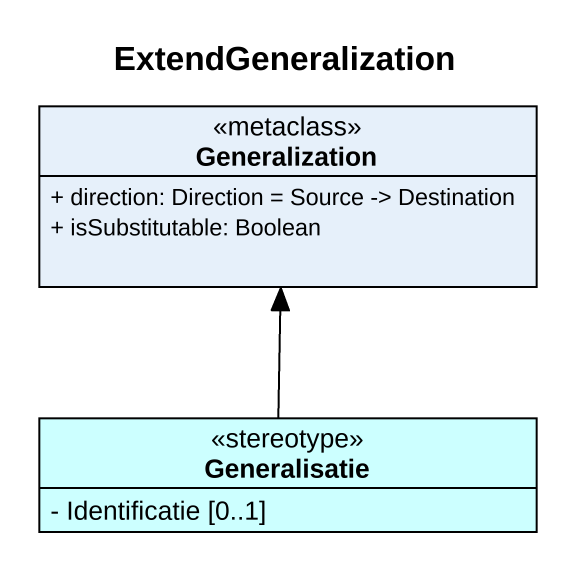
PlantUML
@startuml
title ExtendGeneralization
hide circle
hide empty members
skinparam classAttributeIconSize 0
class Generalization <<metaclass>> {
  + direction: Direction = Source -> Destination
  + isSubstitutable: Boolean
}
class Generalisatie <<stereotype>> #CCFFFF {
  - Identificatie [0..1]
}
Generalisatie -up-> Generalization
@enduml
